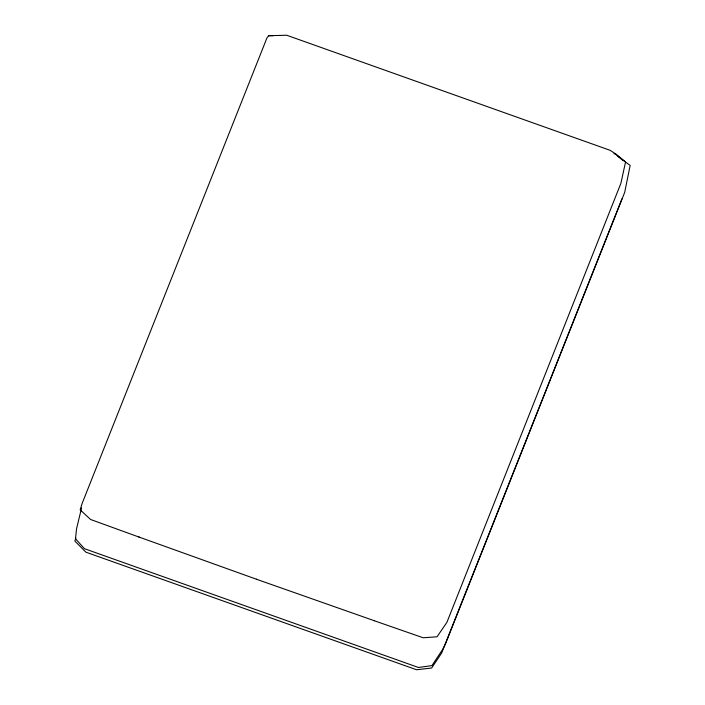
<?xml version="1.0" encoding="UTF-8"?>
<svg xmlns="http://www.w3.org/2000/svg" width="705" height="705" viewBox="0 0 705 705"><rect width="100%" height="100%" fill="white"/><g stroke="black" fill="none" stroke-linecap="round" stroke-linejoin="round"><path stroke-width="1.06" d="M81.569 507.952L76.572 528.688L75.479 538.787L84.459 548.693L418.47 667.485L431.954 665.59L442.564 649.543L445.375 644.132L624.701 192.342L630.155 165.446L617.518 156.043M75.876 538.1L74.845 541.061L85.939 552.182L416.532 669.75L431.636 668.023L441.638 653.041L621.977 198.775M374.082 620.664L423.194 637.778L437.056 636.782L446.917 622.321L620.885 183.335L625.564 161.938L615.35 153.672L610.142 150.324L286.741 35.25L268.79 35.699L267.01 37.788L82.168 503.352L80.167 509.803L90.575 519.488L139.414 537.21M268.79 35.699L272.958 35.717M256.391 579.228L374.258 620.708M613.932 153.681L615.976 154.404L623.07 160.617M138.859 536.99L256.594 579.281"/></g></svg>
